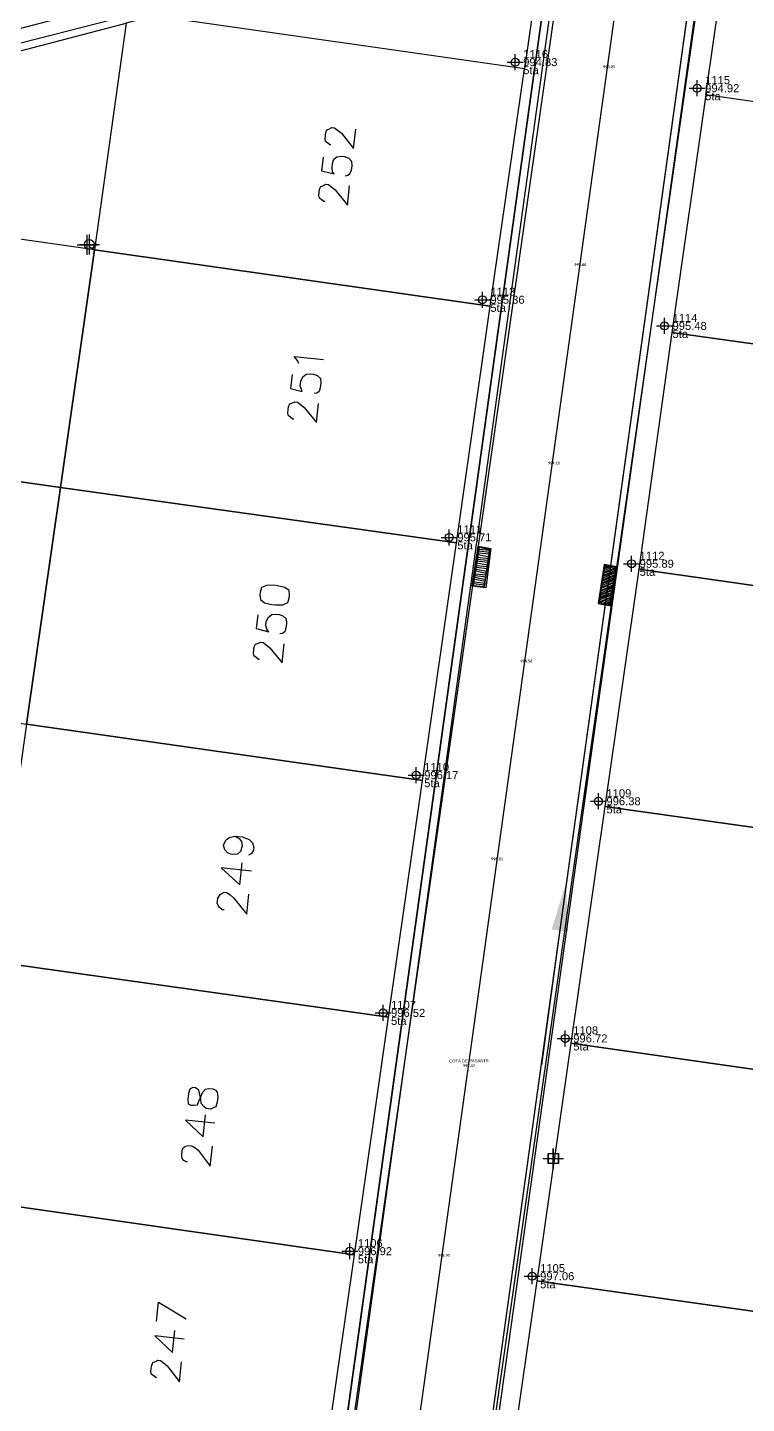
# Model space of a CAD drawing. Header units: metres. Extents: x -977055 to 805873, y -1033982 to 242021.
# Drawn here: x 994.5 to 1030.4, y 1068.5 to 1137.3 of the extents above; entities that cross this region are included whole.
import ezdxf

# ---------------------------------------------------------------- set-up
doc = ezdxf.new("R2010")
doc.units = ezdxf.units.M
for name, color, linetype in [('12-CONDICIONES EXISTENTES', 2, 'Continuous'), ('5ta avenida', 10, 'Continuous'), ('C-ANNO-MATC-TEXT', 150, 'Continuous'), ('C-ROAD-PROF-TEXT', 11, 'Continuous'), ('LOTE 243', 6, 'Continuous'), ('PUNTOS V', 4, 'Continuous'), ('V-NODE', 1, 'Continuous')]:
    doc.layers.add(name, color=color, linetype=linetype)
for name, color, linetype, true_color in [('PDF2_area escolar', 7, 'Continuous', 0x989898), ('PDF_Geometry', 7, 'Continuous', 0x797979), ('PDF_Solid Fills', 7, 'Continuous', 0x797979)]:
    doc.layers.add(name, color=color, linetype=linetype, true_color=true_color)
doc.layers.get('PDF2_area escolar').off()
doc.styles.get("Standard").update_dxf_attribs({"font": 'arial.ttf'})

# ---------------------------------------------------------------- blocks, each defined once
blk = doc.blocks.new('base')
at = {"layer": 'PDF_Geometry', "lineweight": 25, "extrusion": (-0.000787417, 0.063364, 0.99799), "elevation": 0.026}
for points in [[(-314.355, -197.288), (-299.601, -195.681), (-292.744, -194.188), (-282.663, -192.111), (-274.476, -190.361), (-258.037, -185.154), (-248.029, -180.61), (-240.539, -177.71), (-228.643, -174.042), (-222.733, -172.714), (-217.384, -171.04), (-209.935, -169.248), (-202.16, -164.759), (-196.196, -160.284), (-195.073, -159.817), (-178.095, -157.457), (-154.298, -156.614), (-136.667, -154.611), (-124.436, -153.164), (-118.066, -151.474), (-100.79, -146.646), (-80.955, -140.967), (-73.385, -139.328), (-61.694, -135.822), (-40.504, -131.604), (-37.727, -130.872), (-17.661, -129.441), (1.311, -127.461), (21.092, -124.929), (41.006, -122.83), (47.376, -123.458), (63.592, -123.186), (81.402, -124.312), (85.639, -96.072), (88.705, -66.393), (92.811, -40.781), (97.16, -22.386), (100.596, -1.562), (102.483, 8.32), (109.691, 37.361), (117.528, 76.62), (126.217, 115.638), (131.513, 149.592), (134.682, 173.973), (136.916, 195.591), (139.956, 229.678), (141.558, 250.676), (142.614, 271.37), (143.252, 283.21), (147.066, 312.938), (152.58, 355.631), (153.554, 396.042), (150.869, 418.02), (151.777, 438.639), (150.959, 458.028), (151.777, 438.639), (150.869, 418.02), (153.554, 396.042), (152.58, 355.631), (147.066, 312.938), (143.252, 283.21), (142.614, 271.37), (141.558, 250.676), (139.956, 229.678), (136.916, 195.591), (134.682, 173.973), (131.513, 149.592), (126.217, 115.638), (117.528, 76.62), (109.691, 37.361), (102.483, 8.32), (100.596, -1.562), (97.16, -22.386), (92.811, -40.781), (88.705, -66.393), (85.639, -96.072), (81.402, -124.312), (63.592, -123.186), (47.376, -123.458), (41.006, -122.83), (21.092, -124.929), (1.311, -127.461), (-17.661, -129.441), (-37.727, -130.872), (-40.504, -131.604), (-61.694, -135.822), (-73.385, -139.328), (-80.955, -140.967), (-100.79, -146.646), (-118.066, -151.474), (-124.436, -153.164), (-136.667, -154.611), (-154.298, -156.614), (-178.095, -157.457), (-195.073, -159.817), (-196.196, -160.284), (-202.16, -164.759), (-209.935, -169.248), (-217.384, -171.04), (-222.733, -172.714), (-228.643, -174.042), (-240.539, -177.71), (-248.029, -180.61), (-258.037, -185.154), (-274.476, -190.361), (-282.663, -192.111), (-292.744, -194.188), (-299.601, -195.681), (-314.355, -197.288), (-312.178, -178.446), (-309.146, -157.898), (-306.876, -132.899), (-305.823, -118.002), (-298.643, -78.802), (-291.055, -45.077), (-282.252, -15.116), (-275.645, 10.473), (-270.319, 33.898), (-263.825, 63.164), (-258.15, 86.408), (-284.424, 123.888)], [(-119.506, -120.324), (-138.244, -124.976), (-139.081, -124.226), (-138.032, -117.443)], [(-96.629, -111.72), (-96.968, -113.765), (-98.088, -114.975), (-118.166, -119.976)], [(-128.312, -113.745), (-128.267, -113.751), (-128.141, -113.858), (-128.055, -113.915), (-128.025, -114.058), (-128.064, -114.378), (-128.126, -114.509), (-128.223, -114.544), (-128.371, -114.619), (-128.508, -114.602), (-128.634, -114.495), (-128.847, -114.33), (-129.45, -113.562), (-129.565, -114.522)], [(-127.915, -113.144), (-127.833, -112.458), (-128.462, -112.29), (-128.381, -112.392), (-128.357, -112.58), (-128.385, -112.809), (-128.458, -113.032), (-128.612, -113.152), (-128.846, -113.171), (-128.983, -113.154), (-129.206, -113.081), (-129.327, -112.927), (-129.345, -112.693), (-129.317, -112.465), (-129.25, -112.287), (-129.147, -112.207), (-129.005, -112.178)], [(-127.971, -110.911), (-127.925, -110.917), (-127.799, -111.025), (-127.713, -111.081), (-127.684, -111.224), (-127.723, -111.544), (-127.785, -111.676), (-127.882, -111.71), (-128.03, -111.785), (-128.167, -111.769), (-128.293, -111.661), (-128.505, -111.496), (-129.108, -110.728), (-129.224, -111.688)], [(-126.579, -102.825), (-126.504, -102.973), (-126.344, -103.178), (-127.806, -103.002)], [(-126.234, -102.264), (-126.151, -101.578), (-126.734, -101.415), (-126.699, -101.512), (-126.63, -101.706), (-126.658, -101.934), (-126.776, -102.152), (-126.93, -102.272), (-127.164, -102.291), (-127.301, -102.274), (-127.479, -102.206), (-127.645, -102.047), (-127.663, -101.813), (-127.636, -101.585), (-127.568, -101.407), (-127.465, -101.327), (-127.323, -101.298)], [(-126.289, -100.031), (-126.243, -100.037), (-126.117, -100.145), (-126.031, -100.201), (-126.002, -100.344), (-126.041, -100.664), (-126.103, -100.796), (-126.2, -100.83), (-126.348, -100.905), (-126.485, -100.889), (-126.611, -100.781), (-126.823, -100.616), (-127.426, -99.848), (-127.542, -100.808)], [(-135.149, -91.591), (-135.472, -93.499), (-136.015, -93.388), (-135.698, -91.525)], [(-135.344, -92.819), (-135.892, -92.753)], [(-135.355, -92.911), (-135.903, -92.845)], [(-135.366, -93.002), (-135.96, -92.931)], [(-135.428, -93.134), (-135.971, -93.022)], [(-135.439, -93.225), (-135.987, -93.159)], [(-135.45, -93.317), (-135.998, -93.25)], [(-135.461, -93.408), (-136.009, -93.342)], [(-135.256, -92.088), (-135.804, -92.022)], [(-135.267, -92.179), (-135.815, -92.113)], [(-135.283, -92.317), (-135.826, -92.205)], [(-135.294, -92.408), (-135.837, -92.296)], [(-135.305, -92.499), (-135.854, -92.433)], [(-135.316, -92.591), (-135.865, -92.525)], [(-135.333, -92.728), (-135.876, -92.616)], [(-141.978, -90.536), (-142.295, -92.399), (-141.752, -92.511), (-141.435, -90.648), (-142.022, -90.902)], [(-141.613, -91.739), (-142.2, -91.993)], [(-141.618, -91.785), (-142.205, -92.039)], [(-141.629, -91.877), (-142.216, -92.13)], [(-141.64, -91.968), (-142.222, -92.176)], [(-141.646, -92.014), (-142.279, -92.262)], [(-141.657, -92.105), (-142.29, -92.353)], [(-141.662, -92.151), (-142.295, -92.399)], [(-141.673, -92.242), (-142.163, -92.461)], [(-141.684, -92.334), (-142.072, -92.472)], [(-141.69, -92.379), (-141.935, -92.489)], [(-141.747, -92.465), (-141.798, -92.505)], [(-135.16, -91.682), (-135.754, -91.611)], [(-135.217, -91.768), (-135.765, -91.702)], [(-135.233, -91.905), (-135.776, -91.793)], [(-135.245, -91.997), (-135.787, -91.885)], [(-141.53, -91.054), (-142.117, -91.308)], [(-141.541, -91.145), (-142.128, -91.399)], [(-141.552, -91.237), (-142.134, -91.445)], [(-141.558, -91.282), (-142.145, -91.536)], [(-141.569, -91.374), (-142.156, -91.628)], [(-141.574, -91.419), (-142.161, -91.673)], [(-141.585, -91.511), (-142.172, -91.765)], [(-141.596, -91.602), (-142.178, -91.81)], [(-141.602, -91.648), (-142.189, -91.902)], [(-141.44, -90.694), (-142.073, -90.942)], [(-141.451, -90.785), (-142.084, -91.033)], [(-141.462, -90.876), (-142.09, -91.079)], [(-141.468, -90.922), (-142.101, -91.171)], [(-141.479, -91.014), (-142.112, -91.262)], [(-141.566, -90.586), (-142.011, -90.81)], [(-141.658, -90.575), (-142, -90.719)], [(-141.795, -90.558), (-141.994, -90.673)], [(-124.368, -90.246), (-124.286, -89.561), (-124.915, -89.392), (-124.834, -89.495), (-124.765, -89.689), (-124.792, -89.917), (-124.911, -90.135), (-125.065, -90.255), (-125.299, -90.273), (-125.436, -90.257), (-125.613, -90.189), (-125.78, -90.03), (-125.798, -89.796), (-125.77, -89.567), (-125.703, -89.39), (-125.6, -89.31), (-125.458, -89.281)], [(-141.932, -90.542), (-141.983, -90.582)], [(-124.424, -88.014), (-124.378, -88.019), (-124.252, -88.127), (-124.166, -88.184), (-124.137, -88.327), (-124.176, -88.647), (-124.238, -88.778), (-124.335, -88.813), (-124.483, -88.888), (-124.62, -88.871), (-124.746, -88.763), (-124.958, -88.599), (-125.561, -87.831), (-125.677, -88.79)], [(-123.081, -79.18), (-123.299, -79.061), (-123.42, -78.907), (-123.438, -78.673), (-123.432, -78.627), (-123.359, -78.404), (-123.205, -78.284), (-122.971, -78.266), (-122.88, -78.277), (-122.703, -78.344), (-122.582, -78.498), (-122.518, -78.738), (-122.524, -78.783), (-122.643, -79.001), (-122.796, -79.121), (-123.081, -79.18), (-123.447, -79.136), (-123.802, -79), (-123.968, -78.841), (-124.032, -78.601), (-124.015, -78.464), (-123.902, -78.293), (-123.754, -78.218)], [(-123.889, -77.413), (-122.38, -77.595), (-123.298, -76.742), (-123.43, -77.839)], [(-122.498, -75.494), (-122.407, -75.505), (-122.281, -75.613), (-122.241, -75.664), (-122.166, -75.812), (-122.199, -76.086), (-122.312, -76.258), (-122.363, -76.298), (-122.511, -76.373), (-122.649, -76.357), (-122.82, -76.243), (-122.987, -76.084), (-123.63, -75.265), (-123.751, -76.27)], [(-139.275, -74.261), (-138.565, -69.524), (-138.277, -67.518)], [(-121.906, -64.807), (-120.444, -64.983), (-121.315, -64.136), (-121.448, -65.233)], [(-120.516, -62.888), (-120.47, -62.894), (-120.338, -62.956), (-120.258, -63.058), (-120.229, -63.201), (-120.262, -63.475), (-120.324, -63.607), (-120.427, -63.687), (-120.569, -63.716), (-120.706, -63.7), (-120.838, -63.638), (-121.05, -63.473), (-121.647, -62.659), (-121.769, -63.665)], [(-118.861, -54.926), (-118.977, -55.886), (-120.357, -55.024)], [(-120.235, -54.019), (-118.773, -54.195), (-119.645, -53.348), (-119.777, -54.445)], [(-118.845, -52.099), (-118.799, -52.105), (-118.673, -52.213), (-118.587, -52.27), (-118.558, -52.412), (-118.591, -52.686), (-118.659, -52.864), (-118.756, -52.898), (-118.904, -52.973), (-119.041, -52.957), (-119.167, -52.849), (-119.379, -52.684), (-119.977, -51.87), (-120.098, -52.876)]]:
    blk.add_lwpolyline(points, dxfattribs=at)
for points in [[(-158.259, -127.526), (-188.122, -122.908), (-189.472, -121.03), (-173.08, -15.378), (-171.202, -14.027), (-132.739, -20.006), (-131.388, -21.885), (-147.503, -125.622), (-149.221, -127.178)], [(-168.692, -124.832), (-166.889, -112.946), (-147.089, -116.027), (-148.505, -125.084), (-149.648, -126.106), (-158.172, -126.424)], [(-138.576, -126.188), (-140.244, -124.642), (-124.468, -22.95), (-122.584, -21.554), (-84.121, -27.533), (-82.771, -29.411), (-95.915, -114.263), (-97.512, -115.972)], [(-136.183, -105.563), (-138.032, -117.443), (-119.506, -120.324), (-118.166, -119.976), (-116.429, -108.638)], [(-165.046, -101.112), (-166.889, -112.946), (-147.089, -116.027), (-145.241, -104.147)], [(-114.58, -96.758), (-116.429, -108.638), (-96.629, -111.72), (-94.826, -99.834)], [(-134.34, -93.728), (-136.183, -105.563), (-116.429, -108.638), (-114.58, -96.758)], [(-163.198, -89.232), (-165.046, -101.112), (-145.241, -104.147), (-143.443, -92.307)], [(-112.737, -84.924), (-114.58, -96.758), (-94.826, -99.834), (-92.983, -88)], [(-132.492, -81.848), (-134.34, -93.728), (-114.58, -96.758), (-112.737, -84.924)], [(-135.098, -91.551), (-135.432, -93.551), (-136.066, -93.428), (-135.784, -91.468)], [(-136.015, -93.388), (-135.472, -93.499), (-135.149, -91.591), (-135.698, -91.525)], [(-142.018, -90.485), (-142.346, -92.439), (-141.712, -92.562), (-141.384, -90.608)], [(-141.752, -92.511), (-142.295, -92.399), (-141.978, -90.536), (-141.435, -90.648)], [(-161.355, -77.397), (-163.198, -89.232), (-143.443, -92.307), (-141.595, -80.427)], [(-124.489, -91.252), (-124.508, -91.018), (-124.72, -90.853), (-125.08, -90.764), (-125.263, -90.742), (-125.634, -90.743), (-125.879, -90.853), (-125.952, -91.076), (-125.969, -91.213), (-125.95, -91.447), (-125.738, -91.612), (-125.378, -91.701), (-125.195, -91.723), (-124.824, -91.722), (-124.579, -91.612), (-124.506, -91.389)], [(-130.648, -70.014), (-132.492, -81.848), (-112.737, -84.924), (-110.889, -73.044)], [(-159.506, -65.517), (-161.355, -77.397), (-141.595, -80.427), (-139.751, -68.593)], [(-128.8, -58.134), (-130.648, -70.014), (-110.889, -73.044), (-109.045, -61.209)], [(-157.663, -53.683), (-159.506, -65.517), (-139.751, -68.593), (-137.903, -56.713)], [(-120.57, -66.035), (-120.588, -65.801), (-120.72, -65.738), (-120.857, -65.722), (-121.046, -65.746), (-121.113, -65.923), (-121.238, -66.186), (-121.305, -66.363), (-121.465, -66.53), (-121.607, -66.559), (-121.836, -66.531), (-121.967, -66.469), (-122.048, -66.367), (-122.066, -66.133), (-122.033, -65.858), (-121.96, -65.635), (-121.863, -65.601), (-121.715, -65.526), (-121.486, -65.553), (-121.36, -65.661), (-121.239, -65.815), (-121.221, -66.049), (-121.163, -66.334), (-121.134, -66.477), (-120.962, -66.59), (-120.825, -66.607), (-120.677, -66.532), (-120.603, -66.309)], [(-126.957, -46.3), (-128.8, -58.134), (-109.045, -61.209), (-107.197, -49.329)], [(-155.814, -41.803), (-157.663, -53.683), (-137.903, -56.713), (-136.06, -44.878)]]:
    blk.add_lwpolyline(points, close=True, dxfattribs=at)
blk = doc.blocks.new('*U3056')
at = {"color": 0, "linetype": 'ByBlock', "lineweight": -2, "transparency": 16777216}
for p, q in [((-1, 0), (1, 0)), ((0, -1), (0, 1))]:
    blk.add_line(p, q, dxfattribs=at)
blk.add_circle((0, 0), 0.5, dxfattribs=at)
blk = doc.blocks.new('*U3257', base_point=(997.557, 1126.459, 995.094))
at = {"layer": 'V-NODE', "color": 90, "lineweight": -2, "xscale": 0.5, "yscale": 0.5, "zscale": 0.5}
blk.add_blockref('*U3056', (997.557, 1126.459, 995.094), dxfattribs=at)
blk = doc.blocks.new('*U3606')
at = {"color": 0, "linetype": 'ByBlock', "lineweight": -2, "transparency": 16777216}
for p, q in [((-1, 0), (1, 0)), ((0, -1), (0, 1))]:
    blk.add_line(p, q, dxfattribs=at)
blk = doc.blocks.new('*U3609', base_point=(997.456, 1126.446, 994.894))
at = {"layer": 'V-NODE', "lineweight": -2, "xscale": 0.5, "yscale": 0.5, "zscale": 0.5}
blk.add_blockref('*U3606', (997.456, 1126.446, 994.894), dxfattribs=at)
blk = doc.blocks.new('*U4233')
at = {"color": 0, "linetype": 'ByBlock', "lineweight": -2, "transparency": 16777216}
for p, q in [((-1, 0), (1, 0)), ((0, -1), (0, 1))]:
    blk.add_line(p, q, dxfattribs=at)
blk.add_lwpolyline([(-0.5, -0.5), (-0.5, 0.5), (0.5, 0.5), (0.5, -0.5)], close=True, dxfattribs=at)

msp = doc.modelspace()

# ---------------------------------------------------------------- linework, layer by layer
at = {"color": 2}
msp.add_lwpolyline([(1006.47657, 1039.39), (1013.59468, 1038.3039), (1028.25455, 1143.7276), (1030.20492, 1145.53448), (1039.02616, 1145.96592), (1038.66008, 1152.75737), (1024.40007, 1151.98483), (1012.86861, 1149.03335), (1017.5654, 1150.23542), (1019.53599, 1144.07167), (1020.87063, 1142.90279), (1006.47657, 1039.39)], dxfattribs=at)
at = {"color": 1, "elevation": 2006.05387}
msp.add_lwpolyline([(988.70081, 858.6933), (1028.93284, 1145.88834), (1021.4813, 1144.57148), (981.77572, 857.94163), (988.70081, 858.6933)], dxfattribs=at)
at = {"layer": '12-CONDICIONES EXISTENTES', "color": 1, "elevation": 2001.659}
for points in [[(1009.9838, 1038.47846), (1010.3155, 1040.837), (1025.31673, 1148.7397)], [(1013.54872, 1037.97709), (1013.88081, 1040.33846), (1028.88244, 1148.24398)], [(1013.82071, 1039.91108), (1013.88081, 1040.33846), (1028.25455, 1143.7276)], [(994.52229, 953.30755), (1004.25949, 1023.62549), (1006.75019, 1041.33554), (1020.87063, 1142.90279)]]:
    msp.add_lwpolyline(points, dxfattribs=at)
at = {"layer": '5ta avenida', "color": 0, "linetype": 'ByBlock', "lineweight": -2, "transparency": 16777216}
for p, q in [((1018.843, 1135.18, 1993.869), (1018.843, 1135.98, 1993.869)), ((1018.443, 1135.58, 1993.869), (1019.243, 1135.58, 1993.869)), ((1027.938, 1133.876, 1993.96), (1027.938, 1134.676, 1993.96)), ((1027.538, 1134.276, 1993.96), (1028.338, 1134.276, 1993.96)), ((1016.803, 1123.699, 1994.394), (1017.603, 1123.699, 1994.394)), ((1017.203, 1123.299, 1994.394), (1017.203, 1124.099, 1994.394)), ((1026.308, 1121.991, 1994.513), (1026.308, 1122.791, 1994.513)), ((1025.908, 1122.391, 1994.513), (1026.708, 1122.391, 1994.513)), ((1015.149, 1111.82, 1994.752), (1015.949, 1111.82, 1994.752)), ((1015.549, 1111.42, 1994.752), (1015.549, 1112.22, 1994.752)), ((1024.263, 1110.499, 1994.925), (1025.063, 1110.499, 1994.925)), ((1024.663, 1110.099, 1994.925), (1024.663, 1110.899, 1994.925)), ((1013.893, 1099.531, 1995.212), (1013.893, 1100.331, 1995.212)), ((1013.493, 1099.931, 1995.212), (1014.293, 1099.931, 1995.212)), ((1023.004, 1098.223, 1995.421), (1023.004, 1099.023, 1995.421)), ((1022.604, 1098.623, 1995.421), (1023.404, 1098.623, 1995.421)), ((1012.237, 1087.642, 1995.554), (1012.237, 1088.442, 1995.554)), ((1011.837, 1088.042, 1995.554), (1012.637, 1088.042, 1995.554)), ((1021.344, 1086.366, 1995.755), (1021.344, 1087.166, 1995.755)), ((1020.944, 1086.766, 1995.755), (1021.744, 1086.766, 1995.755)), ((1010.177, 1076.128, 1995.955), (1010.977, 1076.128, 1995.955)), ((1010.577, 1075.728, 1995.955), (1010.577, 1076.528, 1995.955)), ((1019.29, 1074.876, 1996.103), (1020.09, 1074.876, 1996.103)), ((1019.69, 1074.476, 1996.103), (1019.69, 1075.276, 1996.103))]:
    msp.add_line(p, q, dxfattribs=at)
for centre in [(1018.843, 1135.58, 1993.869), (1027.938, 1134.276, 1993.96), (1017.203, 1123.699, 1994.394), (1026.308, 1122.391, 1994.513), (1015.549, 1111.82, 1994.752), (1024.663, 1110.499, 1994.925), (1013.893, 1099.931, 1995.212), (1023.004, 1098.623, 1995.421), (1012.237, 1088.042, 1995.554), (1021.344, 1086.766, 1995.755), (1010.577, 1076.128, 1995.955), (1019.69, 1074.876, 1996.103)]:
    msp.add_circle(centre, 0.2, dxfattribs=at)
at = {"layer": 'LOTE 243', "color": 2, "elevation": 994.107}
msp.add_lwpolyline([(1019.8324, 1143.1153), (979.11481, 1132.69321)], dxfattribs=at)
at = {"layer": 'PDF_Solid Fills', "transparency": 33554559, "extrusion": (-0.000787417, 0.063364, 0.99799)}
msp.add_solid([(-1034.16038, -1014.27049, 1060.76006), (-1034.90381, -1016.59221, 1060.76006), (-1034.97761, -1014.12566, 1060.76006)], dxfattribs=at)
at = {"layer": 'PUNTOS V', "color": 1}
msp.add_line((997.52483, 1126.38839, 995.10725), (997.80874, 1126.19606, 992.17911), dxfattribs=at)

# ---------------------------------------------------------------- block references
at = {"layer": 'C-ANNO-MATC-TEXT', "lineweight": -2, "xscale": 0.5, "yscale": 0.5, "zscale": 0.5}
for p in [(1020.735, 1080.765, 996.977), (1020.75, 1080.757, 996.969)]:
    msp.add_blockref('*U4233', p, dxfattribs=at)
at = {"layer": 'PDF2_area escolar'}
msp.add_blockref('base', (882.736, 1016.336, 999.038), dxfattribs=at)
at = {"layer": 'V-NODE'}
for name, p in [('*U3609', (997.456, 1126.446, -3.196)), ('*U3257', (997.557, 1126.459, 995.094))]:
    msp.add_blockref(name, p, dxfattribs=at)

# ---------------------------------------------------------------- texts
at = {"layer": '5ta avenida', "linetype": 'ByBlock', "char_height": 0.4}
for s, insert, attachment_point in [('{\\C2;1116}', (1019.243, 1135.78, 1993.869), 7), ('{\\C2;5ta}', (1019.243, 1135.38, 1993.869), 1), ('{\\C2;994.83}', (1019.243, 1135.58, 1993.869), 4), ('{\\C2;994.92}', (1028.338, 1134.276, 1993.96), 4), ('{\\C2;1115}', (1028.338, 1134.476, 1993.96), 7), ('{\\C2;5ta}', (1028.338, 1134.076, 1993.96), 1), ('{\\C2;1113}', (1017.603, 1123.899, 1994.394), 7), ('{\\C2;5ta}', (1017.603, 1123.499, 1994.394), 1), ('{\\C2;995.36}', (1017.603, 1123.699, 1994.394), 4), ('{\\C2;1114}', (1026.708, 1122.591, 1994.513), 7), ('{\\C2;5ta}', (1026.708, 1122.191, 1994.513), 1), ('{\\C2;995.48}', (1026.708, 1122.391, 1994.513), 4), ('{\\C2;995.71}', (1015.949, 1111.82, 1994.752), 4), ('{\\C2;1111}', (1015.949, 1112.02, 1994.752), 7), ('{\\C2;5ta}', (1015.949, 1111.62, 1994.752), 1), ('{\\C2;1112}', (1025.063, 1110.699, 1994.925), 7), ('{\\C2;995.89}', (1025.063, 1110.499, 1994.925), 4), ('{\\C2;5ta}', (1025.063, 1110.299, 1994.925), 1), ('{\\C2;996.17}', (1014.293, 1099.931, 1995.212), 4), ('{\\C2;1110}', (1014.293, 1100.131, 1995.212), 7), ('{\\C2;5ta}', (1014.293, 1099.731, 1995.212), 1), ('{\\C2;996.38}', (1023.404, 1098.623, 1995.421), 4), ('{\\C2;1109}', (1023.404, 1098.823, 1995.421), 7), ('{\\C2;5ta}', (1023.404, 1098.423, 1995.421), 1), ('{\\C2;1107}', (1012.637, 1088.242, 1995.554), 7), ('{\\C2;5ta}', (1012.637, 1087.842, 1995.554), 1), ('{\\C2;996.52}', (1012.637, 1088.042, 1995.554), 4), ('{\\C2;1108}', (1021.744, 1086.966, 1995.755), 7), ('{\\C2;5ta}', (1021.744, 1086.566, 1995.755), 1), ('{\\C2;996.72}', (1021.744, 1086.766, 1995.755), 4), ('{\\C2;1106}', (1010.977, 1076.328, 1995.955), 7), ('{\\C2;996.92}', (1010.977, 1076.128, 1995.955), 4), ('{\\C2;5ta}', (1010.977, 1075.928, 1995.955), 1), ('{\\C2;1105}', (1020.09, 1075.076, 1996.103), 7), ('{\\C2;5ta}', (1020.09, 1074.676, 1996.103), 1), ('{\\C2;997.06}', (1020.09, 1074.876, 1996.103), 4)]:
    msp.add_mtext(s, dxfattribs=dict(at, insert=insert, attachment_point=attachment_point))
at = {"layer": 'C-ROAD-PROF-TEXT', "color": 11, "linetype": 'Continuous', "lineweight": -3, "char_height": 0.15, "attachment_point": 8, "rotation": 0.5711077}
for s, insert in [('{\\fCalibri|b1|i0|c0|p34;\\H0.91667x;\\C256;993.21}', (1023.53321, 1135.27986, 986.202)), ('{\\fCalibri|b1|i0|c0|p34;\\H0.91667x;\\C256;993.66}', (1022.09864, 1125.38303, 986.202)), ('{\\fCalibri|b1|i0|c0|p34;\\H0.91667x;\\C256;994.11}', (1020.77918, 1115.47037, 986.202)), ('{\\fCalibri|b1|i0|c0|p34;\\H0.91667x;\\C256;994.56}', (1019.40217, 1105.56562, 986.202)), ('{\\fCalibri|b1|i0|c0|p34;\\H0.91667x;\\C256;995.01}', (1017.9389, 1095.67273, 986.202)), ('{\\C2;COTA DE RASANTE \\P\\fCalibri|b1|i0|c0|p34;\\H0.91667x;\\C256;995.47}', (1016.53451, 1085.33393)), ('{\\fCalibri|b1|i0|c0|p34;\\H0.91667x;\\C256;995.91}', (1015.28552, 1075.84939, 986.202))]:
    msp.add_mtext(s, dxfattribs=dict(at, insert=insert))

doc.saveas('drawing.dxf')
